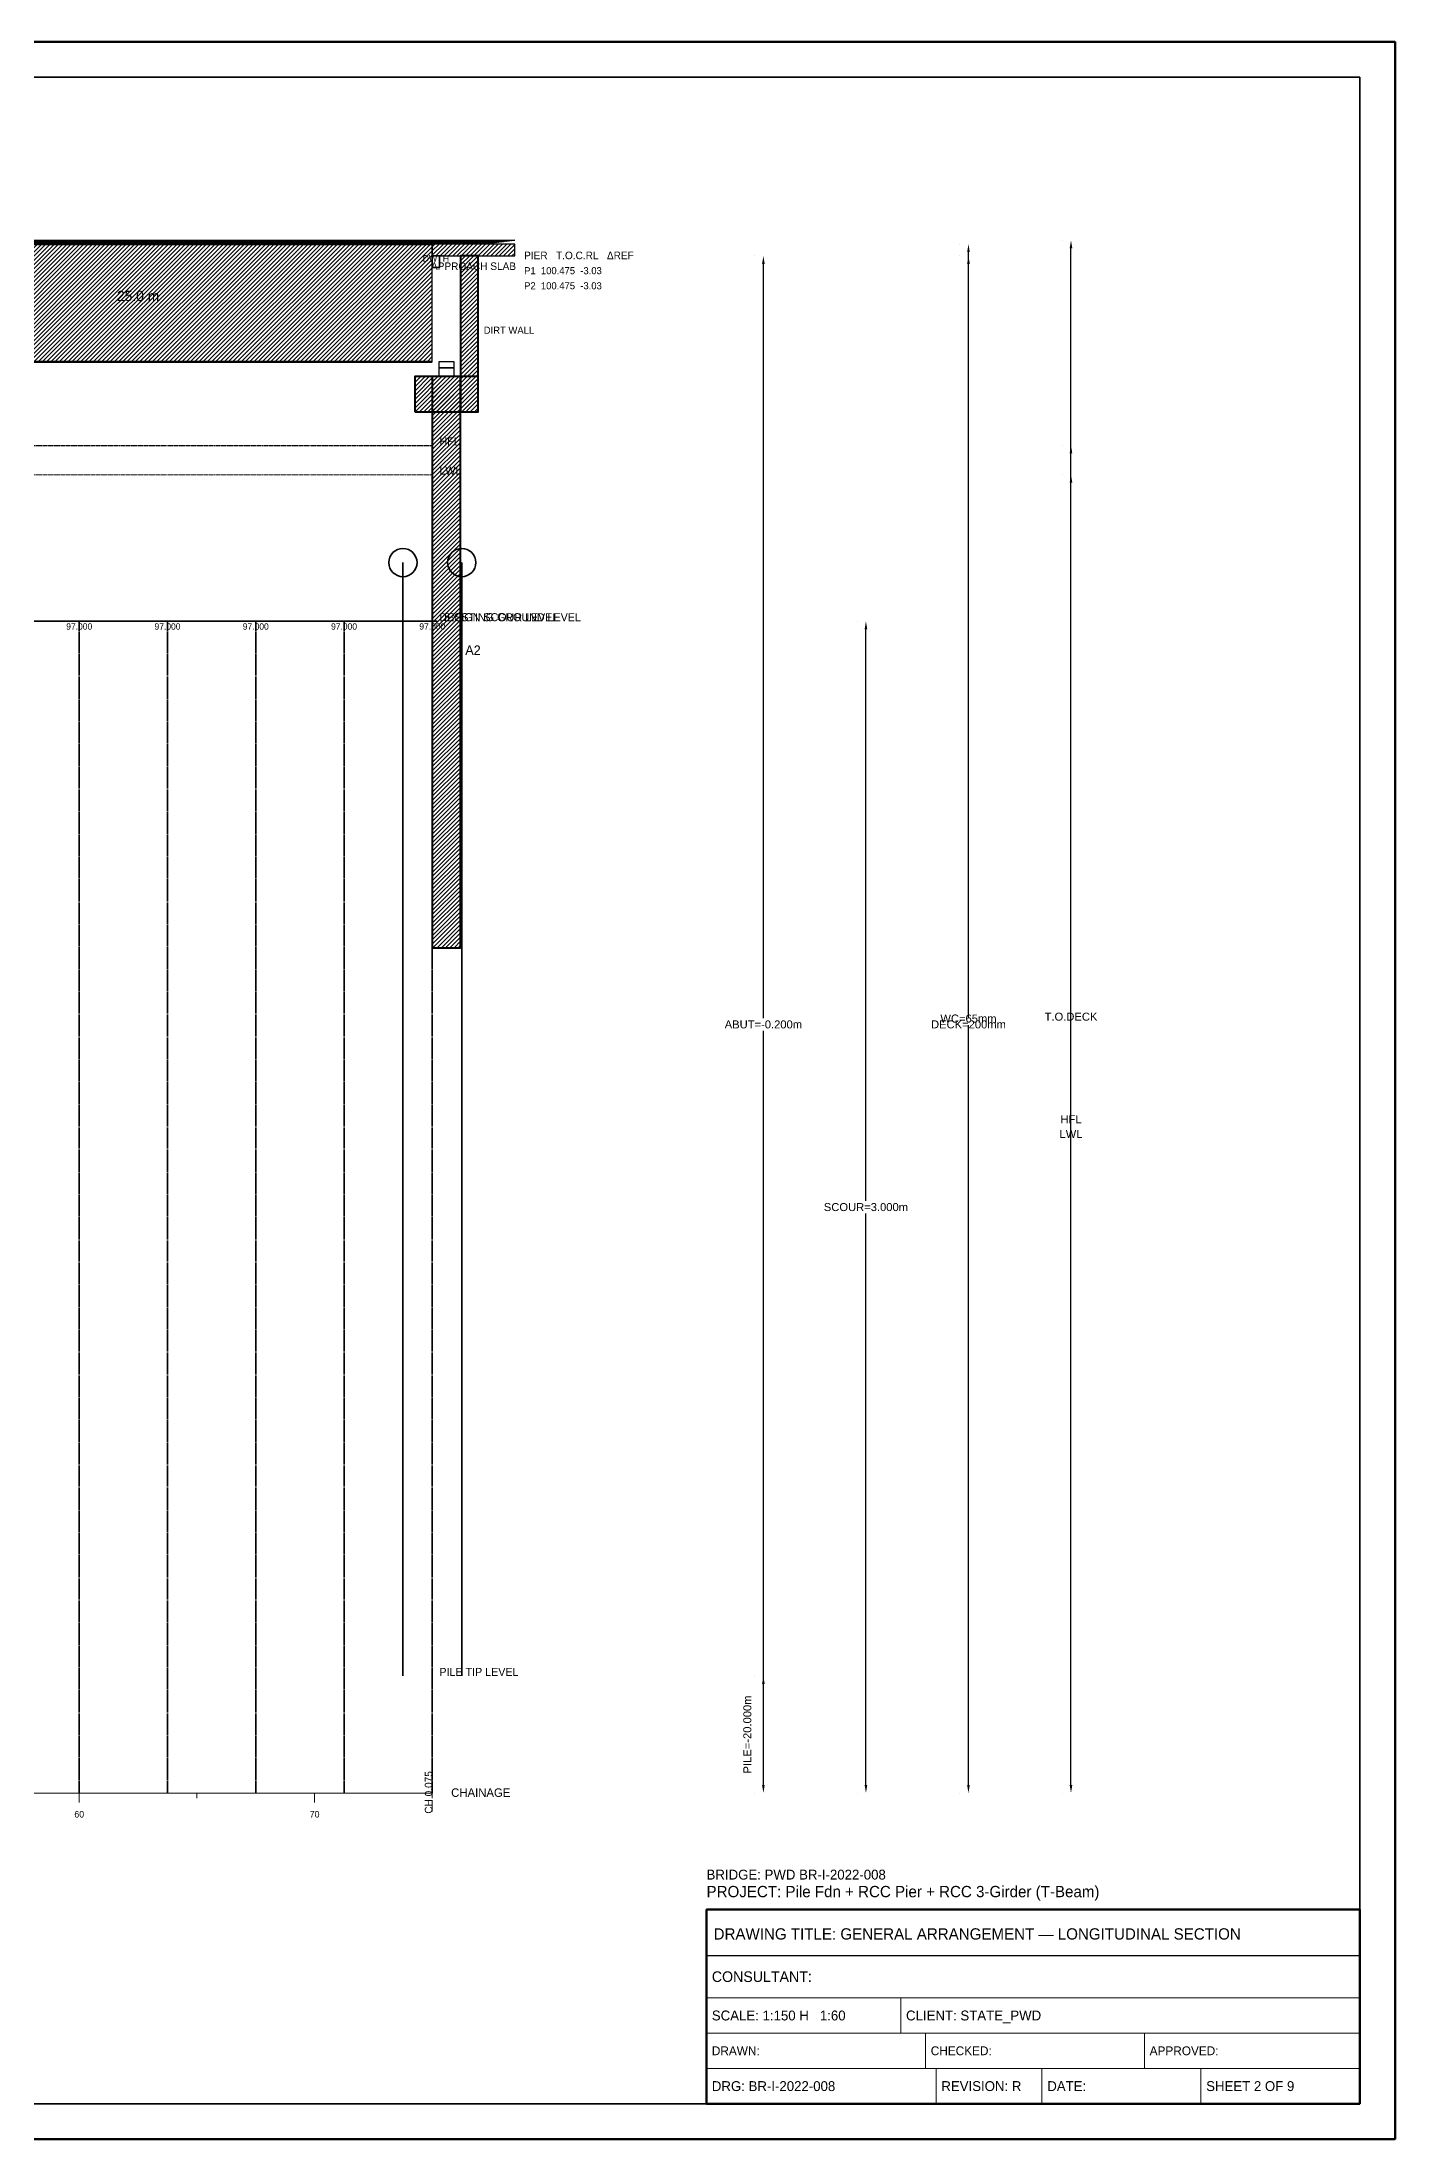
# Model space of a CAD drawing. Header units: metres. Extents: x 0 to 841, y 0 to 594.
# Drawn here: x 458 to 841, y 0 to 594 of the extents above; entities that cross this region are included whole.
import ezdxf
from ezdxf.enums import TextEntityAlignment as Align

# ---------------------------------------------------------------- set-up
doc = ezdxf.new("R2010")
doc.units = ezdxf.units.M
doc.linetypes.add('DASHED', pattern=[0.5, 0.375, -0.125])
doc.linetypes.add('DASHED2', pattern=[0.25, 0.1875, -0.0625])
for name, color, linetype, lineweight in [('ABUT-PROF', 4, 'Continuous', 50), ('BORDER-INNER', 7, 'Continuous', 35), ('BORDER-OUTER', 7, 'Continuous', 70), ('CIVIL-CHAINAGE', 7, 'Continuous', 18), ('CIVIL-GROUND', 3, 'Continuous', 35), ('CIVIL-HFL', 5, 'DASHED', 25), ('CIVIL-LWL', 4, 'DASHED', 18), ('CIVIL-ROAD', 7, 'Continuous', 25), ('CIVIL-SCOUR', 1, 'DASHED2', 18), ('DIM-CHAINAGE', 3, 'Continuous', 18), ('DIM-LINEAR', 3, 'Continuous', 18), ('FOUND-PILE', 4, 'Continuous', 35), ('STRUC-HATCHING', 8, 'Continuous', 18), ('SUB-ABUT', 3, 'Continuous', 35), ('SUB-BEARING', 5, 'Continuous', 25), ('SUB-DIRT-WALL', 3, 'Continuous', 35), ('SUPER-DECK', 2, 'Continuous', 50), ('SUPER-WEARING', 8, 'Continuous', 25), ('TEXT-GENERAL', 7, 'Continuous', 18), ('TEXT-HEADER', 7, 'Continuous', 25), ('TEXT-LEVEL', 5, 'Continuous', 18), ('TEXT-SPEC', 7, 'Continuous', 13), ('TEXT-TITLE', 7, 'Continuous', 25), ('TITLEBLK-BOX', 7, 'Continuous', 50), ('TITLEBLK-TEXT', 7, 'Continuous', 18)]:
    doc.layers.add(name, color=color, linetype=linetype, lineweight=lineweight)
doc.styles.add('BRIDGE_STD', font='Arial.ttf')
doc.dimstyles.new('pmb100', dxfattribs={"dimtxt": 2.5, "dimasz": 0.9375, "dimexe": 2.5, "dimexo": 2.5, "dimtad": 0, "dimtih": 1, "dimdec": 0, "dimtxsty": 'BRIDGE_STD', "dimcen": 2.5, "dimazin": 3, "dimtfac": 1, "dimtmove": 0, "dimatfit": 3})

msp = doc.modelspace()

# ---------------------------------------------------------------- hatches: boundary and pattern name
at = {"layer": 'STRUC-HATCHING'}
h = msp.add_hatch(dxfattribs=at)
h.set_pattern_fill('ANSI31', scale=0.2666667)
h.paths.add_polyline_path([(68.33, 503.37), (568.33, 503.37), (568.33, 536.73), (68.33, 536.73)])
h = msp.add_hatch(dxfattribs=at)
h.set_pattern_fill('ANSI31', scale=0.2666667)
h.paths.add_polyline_path([(568.33, 533.41), (591.67, 533.41), (591.67, 536.73), (568.33, 536.73)])
h = msp.add_hatch(dxfattribs=at)
h.set_pattern_fill('ANSI31', scale=0.2666667)
h.paths.add_polyline_path([(576.33, 489.26), (581.31, 489.26), (581.31, 533.41), (576.33, 533.41)])
h = msp.add_hatch(dxfattribs=at)
h.set_pattern_fill('ANSI31', scale=0.2666667)
h.paths.add_polyline_path([(563.35, 489.26), (581.31, 489.26), (581.31, 499.22), (563.35, 499.22)])
h = msp.add_hatch(dxfattribs=at)
h.set_pattern_fill('ANSI31', scale=0.2666667)
h.paths.add_polyline_path([(568.33, 337.4), (576.33, 337.4), (576.33, 499.22), (568.33, 499.22)])
at = {"layer": 'SUPER-WEARING'}
h = msp.add_hatch(dxfattribs=at)
h.set_pattern_fill('SOLID')
h.paths.add_polyline_path([(45, 537.81), (591.67, 537.81), (583, 536.73), (53.67, 536.73)])

# ---------------------------------------------------------------- linework, layer by layer
at = {"layer": 'ABUT-PROF', "lineweight": 35}
msp.add_lwpolyline([(568.33, 530.09), (570.33, 530.09), (570.33, 533.41), (568.33, 533.41), (568.33, 530.09)], dxfattribs=at)
at = {"layer": 'BORDER-INNER'}
msp.add_lwpolyline([(10, 10), (831, 10), (831, 584), (10, 584), (10, 10)], dxfattribs=at)
at = {"layer": 'BORDER-OUTER'}
msp.add_lwpolyline([(0, 0), (841, 0), (841, 594), (0, 594), (0, 0)], dxfattribs=at)
at = {"layer": 'CIVIL-CHAINAGE'}
for p, q in [((45, 98), (568.33, 98)), ((468.33, 98), (468.33, 95.33)), ((501.67, 98), (501.67, 96.53)), ((535, 98), (535, 95.33)), ((568.33, 98), (568.33, 96.53)), ((568.33, 96), (568.33, 92.8))]:
    msp.add_line(p, q, dxfattribs=at)
at = {"layer": 'CIVIL-GROUND', "color": 3}
for p, q in [((467, 429.93), (469.67, 429.93)), ((492, 429.93), (494.67, 429.93)), ((517, 429.93), (519.67, 429.93)), ((542, 429.93), (544.67, 429.93)), ((567, 429.93), (569.67, 429.93))]:
    msp.add_line(p, q, dxfattribs=at)
at = {"layer": 'CIVIL-GROUND', "color": 8, "linetype": 'DASHED2'}
for p, q in [((468.33, 429.93), (468.33, 98)), ((493.33, 429.93), (493.33, 98)), ((518.33, 429.93), (518.33, 98)), ((543.33, 429.93), (543.33, 98)), ((568.33, 429.93), (568.33, 98))]:
    msp.add_line(p, q, dxfattribs=at)
at = {"layer": 'CIVIL-GROUND', "color": 3}
msp.add_lwpolyline([(68.33, 429.93), (93.33, 429.93), (118.33, 429.93), (143.33, 429.93), (168.33, 429.93), (193.33, 429.93), (218.33, 429.93), (243.33, 429.93), (268.33, 429.93), (293.33, 429.93), (318.33, 429.93), (343.33, 429.93), (368.33, 429.93), (393.33, 429.93), (418.33, 429.93), (443.33, 429.93), (468.33, 429.93), (493.33, 429.93), (518.33, 429.93), (543.33, 429.93), (568.33, 429.93)], dxfattribs=at)
at = {"layer": 'CIVIL-HFL', "color": 5}
msp.add_line((45, 479.72), (568.33, 479.72), dxfattribs=at)
at = {"layer": 'CIVIL-LWL', "color": 4}
msp.add_line((45, 471.42), (568.33, 471.42), dxfattribs=at)
at = {"layer": 'CIVIL-ROAD', "lineweight": 25}
msp.add_lwpolyline([(568.33, 533.41), (591.67, 533.41), (591.67, 536.73), (568.33, 536.73), (568.33, 533.41)], dxfattribs=at)
at = {"layer": 'CIVIL-SCOUR', "color": 1}
msp.add_line((45, 429.93), (568.33, 429.93), dxfattribs=at)
at = {"layer": 'FOUND-PILE', "lineweight": 35}
for p, q in [((560, 446.53), (560, 131.19)), ((576.67, 446.53), (576.67, 131.19))]:
    msp.add_line(p, q, dxfattribs=at)
at = {"layer": 'FOUND-PILE'}
for centre in [(560, 446.53), (576.67, 446.53)]:
    msp.add_circle(centre, 4, dxfattribs=at)
at = {"layer": 'SUB-ABUT', "lineweight": 40}
for points in [[(563.35, 489.26), (581.31, 489.26), (581.31, 499.22), (563.35, 499.22), (563.35, 489.26)], [(568.33, 337.4), (576.33, 337.4), (576.33, 499.22), (568.33, 499.22), (568.33, 337.4)]]:
    msp.add_lwpolyline(points, dxfattribs=at)
at = {"layer": 'SUB-ABUT', "lineweight": 30}
msp.add_lwpolyline([(570.13, 499.22), (574.53, 499.22), (574.53, 501.71), (570.13, 501.71), (570.13, 499.22)], dxfattribs=at)
at = {"layer": 'SUB-BEARING', "lineweight": 30}
msp.add_lwpolyline([(570.13, 501.71), (574.53, 501.71), (574.53, 503.37), (570.13, 503.37), (570.13, 501.71)], dxfattribs=at)
at = {"layer": 'SUB-DIRT-WALL', "lineweight": 40}
msp.add_lwpolyline([(576.33, 489.26), (581.31, 489.26), (581.31, 533.41), (576.33, 533.41), (576.33, 489.26)], dxfattribs=at)
at = {"layer": 'SUPER-DECK'}
for p, q in [((68.33, 536.73), (568.33, 536.73)), ((68.33, 503.37), (568.33, 503.37))]:
    msp.add_line(p, q, dxfattribs=at)
at = {"layer": 'SUPER-DECK', "lineweight": 25}
msp.add_line((568.33, 503.37), (568.33, 536.73), dxfattribs=at)
at = {"layer": 'SUPER-WEARING', "lineweight": 25}
msp.add_lwpolyline([(45, 537.81), (591.67, 537.81), (583, 536.73), (53.67, 536.73), (45, 537.81)], dxfattribs=at)
at = {"layer": 'TITLEBLK-BOX', "lineweight": 50}
msp.add_lwpolyline([(646, 10), (831, 10), (831, 65), (646, 65), (646, 10)], dxfattribs=at)
at = {"layer": 'TITLEBLK-BOX', "lineweight": 30}
msp.add_lwpolyline([(646, 52), (831, 52), (831, 65), (646, 65), (646, 52)], dxfattribs=at)
at = {"layer": 'TITLEBLK-BOX', "lineweight": 18}
for points in [[(646, 40), (831, 40), (831, 52), (646, 52), (646, 40)], [(646, 30), (701, 30), (701, 40), (646, 40), (646, 30)], [(701, 30), (831, 30), (831, 40), (701, 40), (701, 30)], [(646, 20), (708, 20), (708, 30), (646, 30), (646, 20)], [(708, 20), (770, 20), (770, 30), (708, 30), (708, 20)], [(770, 20), (831, 20), (831, 30), (770, 30), (770, 20)], [(646, 10), (711, 10), (711, 20), (646, 20), (646, 10)], [(711, 10), (741, 10), (741, 20), (711, 20), (711, 10)], [(741, 10), (786, 10), (786, 20), (741, 20), (741, 10)], [(786, 10), (831, 10), (831, 20), (786, 20), (786, 10)]]:
    msp.add_lwpolyline(points, dxfattribs=at)

# ---------------------------------------------------------------- texts
at = {"layer": 'CIVIL-GROUND', "color": 3}
msp.add_text('EXISTING GROUND LEVEL', height=2.2667, dxfattribs=at).set_placement((571.67, 429.93))
at = {"layer": 'CIVIL-HFL', "color": 5}
msp.add_text('HFL', height=2.267, dxfattribs=at).set_placement((570.33, 479.72))
at = {"layer": 'CIVIL-LWL', "color": 4}
msp.add_text('LWL', height=2.267, dxfattribs=at).set_placement((570.33, 471.42))
at = {"layer": 'CIVIL-SCOUR', "color": 1}
msp.add_text('DESIGN SCOUR LEVEL', height=2.2667, dxfattribs=at).set_placement((570.33, 429.93))
at = {"layer": 'DIM-CHAINAGE'}
msp.add_text('CH 0.075', height=2.133, rotation=90, dxfattribs=at).set_placement((568.33, 92.16))
at = {"layer": 'TEXT-GENERAL'}
msp.add_text('25.0 m', height=2.933, dxfattribs=at).set_placement((485, 520.59), align=Align.CENTER)
for s, height, p in [('A2', 2.667, (577.67, 420.39)), ('PILE TIP LEVEL', 2.2667, (570.33, 131.19))]:
    msp.add_text(s, height=height, dxfattribs=at).set_placement(p)
at = {"layer": 'TEXT-HEADER'}
msp.add_text('PIER   T.O.C.RL   ΔREF', height=2.1333, dxfattribs=at).set_placement((594.33, 532.47))
at = {"layer": 'TEXT-LEVEL', "color": 8}
for p in [(468.33, 427.53), (493.33, 427.53), (518.33, 427.53), (543.33, 427.53), (568.33, 427.53)]:
    msp.add_text('97.000', height=1.8, dxfattribs=at).set_placement(p, align=Align.CENTER)
at = {"layer": 'TEXT-LEVEL'}
msp.add_text('CHAINAGE', height=2.4, dxfattribs=at).set_placement((573.67, 96.93))
for s, p in [('60', (468.33, 91.07)), ('70', (535, 91.07))]:
    msp.add_text(s, height=1.867, dxfattribs=at).set_placement(p, align=Align.CENTER)
at = {"layer": 'TEXT-SPEC', "color": 4}
msp.add_text('DWTH', height=1.867, dxfattribs=at).set_placement((569.33, 531.75), align=Align.CENTER)
at = {"layer": 'TEXT-SPEC'}
msp.add_text('APPROACH SLAB', height=2.1333, dxfattribs=at).set_placement((580, 529.41), align=Align.CENTER)
at = {"layer": 'TEXT-SPEC', "color": 8}
for s, p in [('P1  100.475  -3.03', (594.33, 528.21)), ('P2  100.475  -3.03', (594.33, 523.94))]:
    msp.add_text(s, height=2, dxfattribs=at).set_placement(p)
at = {"layer": 'TEXT-SPEC'}
msp.add_text('DIRT WALL', height=2, dxfattribs=at).set_placement((582.91, 511.34))
at = {"layer": 'TEXT-TITLE'}
for s, p in [('PROJECT: Pile Fdn + RCC Pier + RCC 3-Girder (T-Beam)', (646, 68.5)), ('DRAWING TITLE: GENERAL ARRANGEMENT — LONGITUDINAL SECTION', (648, 56.5))]:
    msp.add_text(s, height=3.2, dxfattribs=at).set_placement(p)
at = {"layer": 'TITLEBLK-TEXT'}
for s, height, p in [('BRIDGE: PWD BR-I-2022-008', 2.8, (646, 73.5)), ('CONSULTANT: ', 3, (647.5, 44.5)), ('SCALE: 1:150 H   1:60', 2.8, (647.5, 33.6)), ('CLIENT: STATE_PWD', 2.8, (702.5, 33.6)), ('DRAWN: ', 2.5, (647.5, 23.75)), ('CHECKED: ', 2.5, (709.5, 23.75)), ('APPROVED: ', 2.5, (771.5, 23.75)), ('DRG: BR-I-2022-008', 2.8, (647.5, 13.6)), ('REVISION: R', 2.8, (712.5, 13.6)), ('DATE: ', 2.8, (742.5, 13.6)), ('SHEET 2 OF 9', 2.8, (787.5, 13.6))]:
    msp.add_text(s, height=height, dxfattribs=at).set_placement(p)

# ---------------------------------------------------------------- dimensions: what is measured, and where the dimension line sits
at = {"layer": 'DIM-LINEAR'}
for base, p1, p2, text in [((720.18, 98), (720.18, 98), (720.18, 536.73), 'WC=65mm'), ((749.22, 98), (749.22, 98), (749.22, 537.81), 'T.O.DECK'), ((662.1, 98), (662.1, 98), (662.1, 533.41), 'ABUT=-0.200m'), ((720.18, 98), (720.18, 98), (720.18, 533.41), 'DECK=200mm'), ((749.22, 98), (749.22, 98), (749.22, 479.72), 'HFL'), ((749.22, 98), (749.22, 98), (749.22, 471.42), 'LWL'), ((691.14, 98), (691.14, 98), (691.14, 429.93), 'SCOUR=3.000m'), ((662.1, 98), (662.1, 98), (662.1, 131.19), 'PILE=-20.000m')]:
    msp.add_linear_dim(base=base, p1=p1, p2=p2, angle=90, text=text, dimstyle='pmb100', override={"dimtxt": 2.266667, "dimasz": 2.266667, "dimgap": 0.906667, "dimclrt": 3}, dxfattribs=at).render()

doc.saveas('drawing.dxf')
